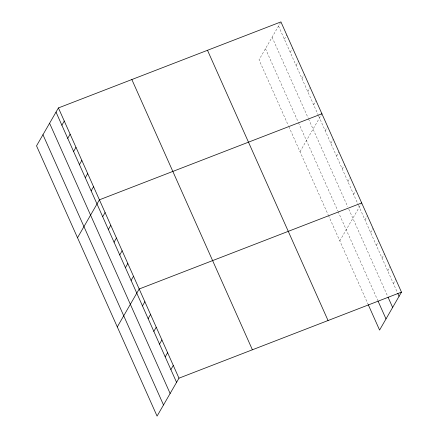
<?xml version="1.0" encoding="UTF-8"?>
<svg xmlns="http://www.w3.org/2000/svg" width="438" height="438" viewBox="0 0 438 438"><rect width="100%" height="100%" fill="white"/><g stroke="black" fill="none" stroke-linecap="round" stroke-linejoin="round"><path stroke-width="0.33" stroke-dasharray="2.19 1.64" d="M280.627 22.42L259.028 59.825L288.308 125.454M284.377 39.19L286.78 35.024M290.23 52.319L292.639 48.153M296.088 65.443L298.492 61.276M301.941 78.566L304.35 74.405M307.799 91.695L310.203 87.529M313.652 104.819L316.055 100.658M300.014 151.707L321.914 113.781M325.193 130.688L327.597 126.522M330.876 143.429L333.28 139.262M336.554 156.163L338.963 152.002M342.237 168.904L344.646 164.743M347.92 181.644L350.329 177.483M353.603 194.384L356.012 190.218M339.795 240.889L361.695 202.958M364.969 219.865L367.378 215.699M370.652 232.605L373.056 228.439M376.335 245.346L378.739 241.179M382.018 258.086L384.422 253.92M387.701 270.826L390.105 266.66M393.384 283.567L395.788 279.4M278.524 26.066L318.442 115.561M318.711 116.158L358.207 204.699M358.476 205.307L397.447 292.666M272.091 37.208L308.286 118.348M308.549 118.944L347.712 206.741M348.796 209.167L387.767 296.526M265.461 48.684L298.196 122.071M298.464 122.667L337.84 210.941M338.109 211.543L377.89 300.725M288.839 126.648L328.161 214.801M328.429 215.408L367.942 303.977"/><path stroke-width="0.66" d="M58.424 107.934L36.529 145.859L157.072 416.1L178.972 378.175L401.471 292.141L280.928 21.9L58.424 107.934L178.972 378.175M61.873 125.224L64.282 121.058M67.731 138.353L70.135 134.187M73.584 151.477L75.988 147.31M79.442 164.606L81.846 160.439M85.295 177.729L87.699 173.563M91.148 190.853L93.557 186.692M77.515 237.741L99.41 199.816L321.914 113.781M102.689 216.722L105.093 212.556M108.372 229.463L110.776 225.296M114.055 242.203L116.459 238.037M119.738 254.938L122.142 250.777M125.421 267.678L127.825 263.517M131.104 280.419L133.508 276.258M117.291 326.923L139.191 288.992L361.695 202.958M142.47 305.899L144.874 301.733M148.148 318.64L150.557 314.473M153.831 331.38L156.24 327.213M159.514 344.12L161.923 339.954M165.197 356.86L167.606 352.694M170.88 369.601L173.289 365.434M401.471 292.141L379.576 330.066L368.21 304.585M397.715 293.268L399.067 296.307M388.035 297.134L392.634 307.443M378.158 301.333L386.009 318.924M207.502 50.293L328.046 320.528M131.849 79.541L252.398 349.781M56.02 112.101L176.563 382.341M49.587 123.242L170.13 393.477M42.962 134.718L163.505 404.958"/></g></svg>
